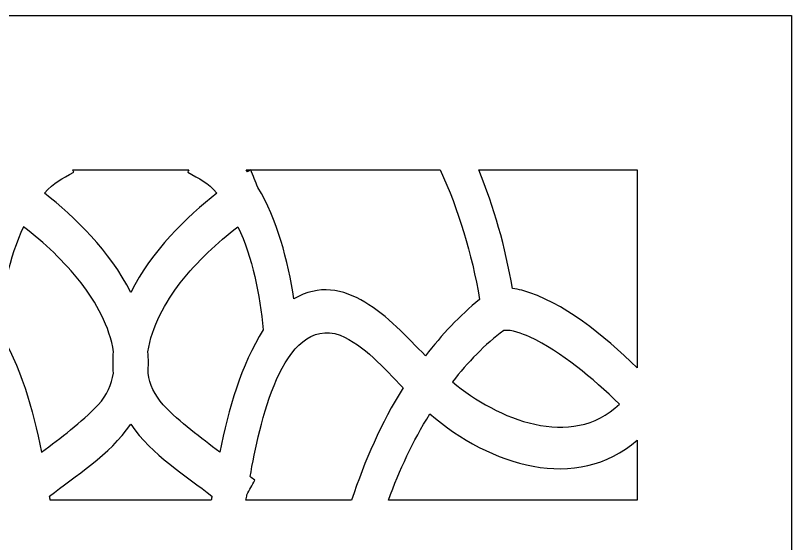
# Model space of a CAD drawing. Header units: centimetres. Extents: x 7.6 to 12.5, y -9 to 9.
# Drawn here: x 9.666 to 12.548, y 7.039 to 9 of the extents above; entities that cross this region are included whole.
import ezdxf

# ---------------------------------------------------------------- set-up
doc = ezdxf.new("R2010")
doc.units = ezdxf.units.CM
doc.header["$MEASUREMENT"] = 0
doc.layers.add('layer 1', color=7, linetype='Continuous')

msp = doc.modelspace()

# ---------------------------------------------------------------- linework, layer by layer
at = {"layer": 'layer 1', "color": 250, "lineweight": 30}
for points, knots in [([(12.54847, 8.99979), (10.91211, 8.99979), (9.27575, 8.99979), (7.63939, 8.99979), (7.63939, 8.99979), (7.63939, 3.5307), (7.63939, -1.93839), (7.63939, -7.40748), (7.63939, -7.40748), (7.6394, -7.40748), (7.63941, -7.40748), (7.63942, -7.40748), (7.63942, -7.40748), (7.63942, -7.93839), (7.63942, -8.4693), (7.63942, -9.00022), (7.63942, -9.00022), (7.83034, -9.00022), (8.02124, -9.00022), (8.21215, -9.00022), (8.21215, -9.00022), (8.21215, -8.9184), (8.21215, -8.83658), (8.21215, -8.75476), (8.21215, -8.75476), (8.41409, -8.75476), (8.61603, -8.75476), (8.81797, -8.75476), (8.81797, -8.75476), (8.81797, -8.59488), (8.81797, -8.435), (8.81797, -8.27512), (8.81797, -8.27512), (8.89967, -8.27349), (8.98137, -8.27186), (9.06306, -8.27022), (9.06306, -8.27022), (9.07757, -8.31159), (9.09658, -8.34747), (9.12815, -8.37914), (9.12815, -8.37914), (9.15906, -8.41014), (9.191, -8.42931), (9.22852, -8.43803), (9.22852, -8.43803), (9.27817, -8.44958), (9.33061, -8.44455), (9.37047, -8.40977), (9.37047, -8.40977), (9.40904, -8.37612), (9.4313, -8.32221), (9.4393, -8.27078), (9.4393, -8.27078), (9.46212, -8.27309), (9.48154, -8.27256), (9.49985, -8.26994), (9.49985, -8.26994), (9.59121, -8.25686), (9.63437, -8.19905), (9.64208, -8.11188), (9.64208, -8.11188), (9.64397, -8.09051), (9.64247, -8.06942), (9.63568, -8.05086), (9.63568, -8.05086), (9.63711, -8.05122), (9.63855, -8.05157), (9.63999, -8.05193), (9.63999, -8.05193), (9.67223, -8.06308), (9.70446, -8.07422), (9.73671, -8.08537), (9.73671, -8.08537), (9.75605, -8.28293), (9.90861, -8.43675), (10.09395, -8.43675), (10.09395, -8.43675), (10.27929, -8.43675), (10.43185, -8.28293), (10.45119, -8.08537), (10.45119, -8.08537), (10.48343, -8.07422), (10.51567, -8.06308), (10.54791, -8.05193), (10.54791, -8.05193), (10.54935, -8.05157), (10.55079, -8.05122), (10.55222, -8.05086), (10.55222, -8.05086), (10.54543, -8.06942), (10.54393, -8.09051), (10.54582, -8.11188), (10.54582, -8.11188), (10.55353, -8.19905), (10.59669, -8.25686), (10.68805, -8.26994), (10.68805, -8.26994), (10.70636, -8.27256), (10.72578, -8.27309), (10.7486, -8.27078), (10.7486, -8.27078), (10.75659, -8.32221), (10.77885, -8.37612), (10.81743, -8.40977), (10.81743, -8.40977), (10.85729, -8.44455), (10.90972, -8.44958), (10.95938, -8.43803), (10.95938, -8.43803), (10.9969, -8.42931), (11.02884, -8.41014), (11.05975, -8.37914), (11.05975, -8.37914), (11.09132, -8.34747), (11.11033, -8.31159), (11.12483, -8.27022), (11.12483, -8.27022), (11.20653, -8.27186), (11.28823, -8.27349), (11.36993, -8.27512), (11.36993, -8.27512), (11.36993, -8.435), (11.36993, -8.59488), (11.36993, -8.75476), (11.36993, -8.75476), (11.57187, -8.75476), (11.77381, -8.75476), (11.97575, -8.75476), (11.97575, -8.75476), (11.97575, -8.83658), (11.97575, -8.9184), (11.97575, -9.00022), (11.97575, -9.00022), (12.16666, -9.00022), (12.35757, -9.00022), (12.54847, -9.00022), (12.54847, -9.00022), (12.54847, -8.4693), (12.54847, -7.93839), (12.54847, -7.40748), (12.54847, -7.40748), (12.54847, -1.93839), (12.54847, 3.5307), (12.54847, 8.99979)], [0, 0, 0, 0, 0.027027, 0.027027, 0.027027, 0.027027, 0.0540541, 0.0540541, 0.0540541, 0.0540541, 0.0810811, 0.0810811, 0.0810811, 0.0810811, 0.1081081, 0.1081081, 0.1081081, 0.1081081, 0.1351351, 0.1351351, 0.1351351, 0.1351351, 0.1621622, 0.1621622, 0.1621622, 0.1621622, 0.1891892, 0.1891892, 0.1891892, 0.1891892, 0.2162162, 0.2162162, 0.2162162, 0.2162162, 0.2432432, 0.2432432, 0.2432432, 0.2432432, 0.2702703, 0.2702703, 0.2702703, 0.2702703, 0.2972973, 0.2972973, 0.2972973, 0.2972973, 0.3243243, 0.3243243, 0.3243243, 0.3243243, 0.3513514, 0.3513514, 0.3513514, 0.3513514, 0.3783784, 0.3783784, 0.3783784, 0.3783784, 0.4054054, 0.4054054, 0.4054054, 0.4054054, 0.4324324, 0.4324324, 0.4324324, 0.4324324, 0.4594595, 0.4594595, 0.4594595, 0.4594595, 0.4864865, 0.4864865, 0.4864865, 0.4864865, 0.5135135, 0.5135135, 0.5135135, 0.5135135, 0.5405405, 0.5405405, 0.5405405, 0.5405405, 0.5675676, 0.5675676, 0.5675676, 0.5675676, 0.5945946, 0.5945946, 0.5945946, 0.5945946, 0.6216216, 0.6216216, 0.6216216, 0.6216216, 0.6486486, 0.6486486, 0.6486486, 0.6486486, 0.6756757, 0.6756757, 0.6756757, 0.6756757, 0.7027027, 0.7027027, 0.7027027, 0.7027027, 0.7297297, 0.7297297, 0.7297297, 0.7297297, 0.7567568, 0.7567568, 0.7567568, 0.7567568, 0.7837838, 0.7837838, 0.7837838, 0.7837838, 0.8108108, 0.8108108, 0.8108108, 0.8108108, 0.8378378, 0.8378378, 0.8378378, 0.8378378, 0.8648649, 0.8648649, 0.8648649, 0.8648649, 0.8918919, 0.8918919, 0.8918919, 0.8918919, 0.9189189, 0.9189189, 0.9189189, 0.9189189, 0.9459459, 0.9459459, 0.9459459, 0.9459459, 1, 1, 1, 1]), ([(10.30937, 8.42707), (10.16575, 8.42707), (10.02211, 8.42707), (9.87849, 8.42707), (9.87849, 8.42707), (9.87974, 8.42393), (9.881, 8.42078), (9.88226, 8.41765), (9.88226, 8.41765), (9.83819, 8.39312), (9.80825, 8.37979), (9.77382, 8.33989), (9.77382, 8.33989), (9.88626, 8.25183), (10.01713, 8.12476), (10.09393, 7.97146), (10.09393, 7.97146), (10.17074, 8.12476), (10.3016, 8.25183), (10.41404, 8.33989), (10.41404, 8.33989), (10.3796, 8.37979), (10.34967, 8.39312), (10.30559, 8.41765), (10.30559, 8.41765), (10.30685, 8.42078), (10.30811, 8.42393), (10.30937, 8.42707)], [0, 0, 0, 0, 0.125, 0.125, 0.125, 0.125, 0.25, 0.25, 0.25, 0.25, 0.375, 0.375, 0.375, 0.375, 0.5, 0.5, 0.5, 0.5, 0.625, 0.625, 0.625, 0.625, 0.75, 0.75, 0.75, 0.75, 1, 1, 1, 1]), ([(10.53977, 8.42707), (10.53401, 8.42707), (10.52825, 8.42707), (10.52249, 8.42707), (10.52249, 8.42707), (10.52439, 8.42459), (10.52631, 8.42208), (10.52824, 8.41951), (10.52824, 8.41951), (10.53208, 8.42202), (10.53592, 8.42454), (10.53977, 8.42707)], [0, 0, 0, 0, 0.25, 0.25, 0.25, 0.25, 0.5, 0.5, 0.5, 0.5, 1, 1, 1, 1]), ([(11.24373, 8.42707), (11.0091, 8.42707), (10.77448, 8.42707), (10.53986, 8.42707), (10.53986, 8.42707), (10.54869, 8.40507), (10.55751, 8.38307), (10.56633, 8.36108), (10.56633, 8.36108), (10.63739, 8.24291), (10.67856, 8.09075), (10.69977, 7.94703), (10.69977, 7.94703), (10.88722, 8.05694), (11.05325, 7.87618), (11.18879, 7.73563), (11.18879, 7.73563), (11.24951, 7.81421), (11.31631, 7.88571), (11.38973, 7.94531), (11.38973, 7.94531), (11.36053, 8.11742), (11.31181, 8.27697), (11.24373, 8.42707)], [0, 0, 0, 0, 0.1428571, 0.1428571, 0.1428571, 0.1428571, 0.2857143, 0.2857143, 0.2857143, 0.2857143, 0.4285714, 0.4285714, 0.4285714, 0.4285714, 0.5714286, 0.5714286, 0.5714286, 0.5714286, 0.7142857, 0.7142857, 0.7142857, 0.7142857, 1, 1, 1, 1]), ([(11.97575, 8.42707), (11.77948, 8.42707), (11.58321, 8.42707), (11.38694, 8.42707), (11.38694, 8.42707), (11.44341, 8.28805), (11.48545, 8.1412), (11.51186, 7.98575), (11.51186, 7.98575), (11.52361, 7.98446), (11.53506, 7.98204), (11.5467, 7.97967), (11.5467, 7.97967), (11.70365, 7.93482), (11.84829, 7.81286), (11.97575, 7.6912), (11.97575, 7.6912), (11.97575, 7.93649), (11.97575, 8.18177), (11.97575, 8.42707)], [0, 0, 0, 0, 0.1666667, 0.1666667, 0.1666667, 0.1666667, 0.3333333, 0.3333333, 0.3333333, 0.3333333, 0.5, 0.5, 0.5, 0.5, 0.6666667, 0.6666667, 0.6666667, 0.6666667, 1, 1, 1, 1]), ([(10.02987, 7.75131), (10.02775, 7.72494), (10.02759, 7.69812), (10.02968, 7.67087), (10.02968, 7.67087), (10.0231, 7.62981), (10.00563, 7.59019), (9.9734, 7.55404), (9.9734, 7.55404), (9.90904, 7.48586), (9.83414, 7.43313), (9.76272, 7.37749), (9.76272, 7.37749), (9.73077, 7.5392), (9.68475, 7.70063), (9.60132, 7.83265), (9.60132, 7.83265), (9.61394, 7.96339), (9.64181, 8.1007), (9.69584, 8.21508), (9.69584, 8.21508), (9.77362, 8.15597), (9.84533, 8.08734), (9.90998, 8.0073), (9.90998, 8.0073), (9.96354, 7.93613), (10.01701, 7.84351), (10.02987, 7.75131)], [0, 0, 0, 0, 0.125, 0.125, 0.125, 0.125, 0.25, 0.25, 0.25, 0.25, 0.375, 0.375, 0.375, 0.375, 0.5, 0.5, 0.5, 0.5, 0.625, 0.625, 0.625, 0.625, 0.75, 0.75, 0.75, 0.75, 1, 1, 1, 1]), ([(10.15799, 7.75131), (10.16011, 7.72495), (10.16026, 7.69812), (10.15817, 7.67087), (10.15817, 7.67087), (10.16476, 7.62982), (10.18223, 7.59019), (10.21446, 7.55404), (10.21446, 7.55404), (10.27882, 7.48586), (10.35371, 7.43313), (10.42513, 7.37749), (10.42513, 7.37749), (10.4571, 7.53919), (10.50311, 7.70063), (10.58653, 7.83265), (10.58653, 7.83265), (10.57391, 7.96339), (10.54605, 8.1007), (10.49201, 8.21508), (10.49201, 8.21508), (10.41424, 8.15597), (10.34253, 8.08734), (10.27787, 8.0073), (10.27787, 8.0073), (10.22432, 7.93613), (10.17085, 7.84351), (10.15799, 7.75131)], [0, 0, 0, 0, 0.125, 0.125, 0.125, 0.125, 0.25, 0.25, 0.25, 0.25, 0.375, 0.375, 0.375, 0.375, 0.5, 0.5, 0.5, 0.5, 0.625, 0.625, 0.625, 0.625, 0.75, 0.75, 0.75, 0.75, 1, 1, 1, 1]), ([(10.52216, 7.19979), (10.65271, 7.19979), (10.78326, 7.19979), (10.9138, 7.19979), (10.9138, 7.19979), (10.96437, 7.34776), (11.02316, 7.48495), (11.10585, 7.61704), (11.10585, 7.61704), (11.03466, 7.69089), (10.96112, 7.77547), (10.87188, 7.81287), (10.87188, 7.81287), (10.65541, 7.88677), (10.57031, 7.47377), (10.53759, 7.28755), (10.53759, 7.28755), (10.54323, 7.28297), (10.54887, 7.27839), (10.55451, 7.27382), (10.55451, 7.27382), (10.54491, 7.25587), (10.53532, 7.23794), (10.52572, 7.21999), (10.52572, 7.21999), (10.52453, 7.21326), (10.52335, 7.20652), (10.52216, 7.19979)], [0, 0, 0, 0, 0.125, 0.125, 0.125, 0.125, 0.25, 0.25, 0.25, 0.25, 0.375, 0.375, 0.375, 0.375, 0.5, 0.5, 0.5, 0.5, 0.625, 0.625, 0.625, 0.625, 0.75, 0.75, 0.75, 0.75, 1, 1, 1, 1]), ([(11.28954, 7.6393), (11.34504, 7.71118), (11.41041, 7.77933), (11.47978, 7.82983), (11.47978, 7.82983), (11.51118, 7.83384), (11.54658, 7.81851), (11.57579, 7.8062), (11.57579, 7.8062), (11.69647, 7.74852), (11.80783, 7.65465), (11.90956, 7.55627), (11.90956, 7.55627), (11.73096, 7.386), (11.45604, 7.49941), (11.28954, 7.6393)], [0, 0, 0, 0, 0.2, 0.2, 0.2, 0.2, 0.4, 0.4, 0.4, 0.4, 0.6, 0.6, 0.6, 0.6, 1, 1, 1, 1]), ([(11.05142, 7.19979), (11.35952, 7.19979), (11.66764, 7.19979), (11.97575, 7.19979), (11.97575, 7.19979), (11.97575, 7.27414), (11.97575, 7.3485), (11.97575, 7.42286), (11.97575, 7.42286), (11.75026, 7.22662), (11.42791, 7.32691), (11.20546, 7.52048), (11.20546, 7.52048), (11.14136, 7.41808), (11.09287, 7.31228), (11.05142, 7.19979)], [0, 0, 0, 0, 0.2, 0.2, 0.2, 0.2, 0.4, 0.4, 0.4, 0.4, 0.6, 0.6, 0.6, 0.6, 1, 1, 1, 1]), ([(9.79489, 7.19979), (9.99425, 7.19979), (10.19362, 7.19979), (10.39297, 7.19979), (10.39297, 7.19979), (10.39385, 7.20479), (10.39473, 7.2098), (10.39561, 7.21481), (10.39561, 7.21481), (10.30188, 7.28898), (10.17178, 7.3673), (10.09393, 7.48149), (10.09393, 7.48149), (10.01608, 7.3673), (9.88597, 7.28898), (9.79225, 7.21481), (9.79225, 7.21481), (9.79313, 7.2098), (9.79401, 7.20479), (9.79489, 7.19979)], [0, 0, 0, 0, 0.1666667, 0.1666667, 0.1666667, 0.1666667, 0.3333333, 0.3333333, 0.3333333, 0.3333333, 0.5, 0.5, 0.5, 0.5, 0.6666667, 0.6666667, 0.6666667, 0.6666667, 1, 1, 1, 1])]:
    msp.add_open_spline(points, degree=3, knots=knots, dxfattribs=at)

doc.saveas('drawing.dxf')
